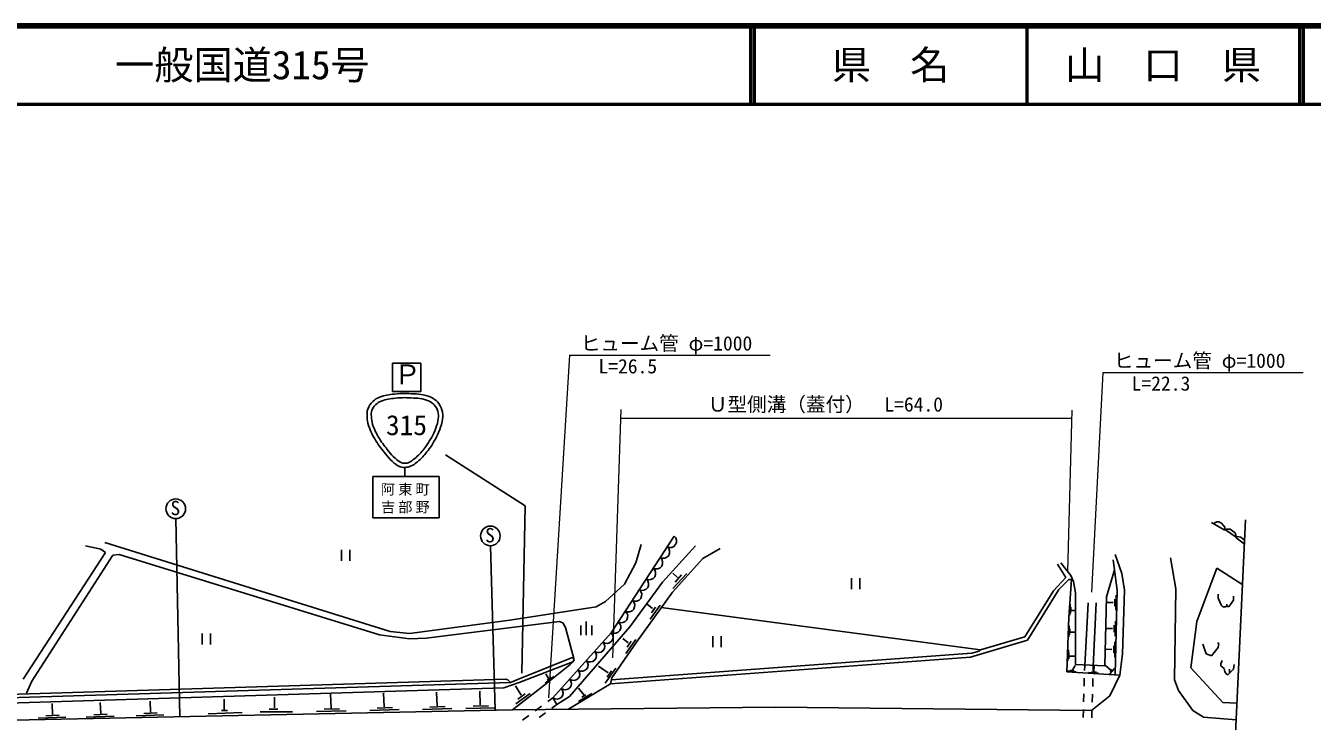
# Model space of a CAD drawing. Units: millimetres, scale not verified. Extents: x 40000 to 680000, y 20000 to 380000.
# Drawn here: x 205346 to 369400, y 291326 to 380000 of the extents above; entities that cross this region are included whole.
import ezdxf
from ezdxf.enums import TextEntityAlignment as Align

# ---------------------------------------------------------------- set-up
doc = ezdxf.new("R2010")
doc.units = ezdxf.units.MM
doc.header["$LTSCALE"] = 1000
for name, color, linetype, lineweight in [('M-BGD', 7, 'Continuous', 25), ('M-BMK-SRVR', 3, 'Continuous', 25), ('M-STR-HTXT', 7, 'Continuous', 13), ('M-STR-STRC', 7, 'Continuous', 25), ('M-TTL', 2, 'Continuous', 140), ('M-TTL-LINE', 7, 'Continuous', 50)]:
    doc.layers.add(name, color=color, linetype=linetype, lineweight=lineweight)
doc.layers.add('M-TTL-TXT', color=7, linetype='Continuous')
doc.styles.add('ＭＳ ゴシック', font='')
doc.styles.get('ＭＳ ゴシック').set_extended_font_data('MS Gothic')

msp = doc.modelspace()

# ---------------------------------------------------------------- linework, layer by layer
at = {"layer": 'M-BGD'}
for p, q in [((224494, 317171), (225016, 291899)), ((356558, 316668), (358166, 315736)), ((356896, 316583), (357235, 316752)), ((357235, 316752), (357489, 316752)), ((357489, 316752), (357828, 316583)), ((357828, 316583), (358251, 316075)), ((358166, 315736), (358336, 315736)), ((358251, 316075), (358251, 315906)), ((358251, 315906), (358336, 315736)), ((358336, 315736), (358505, 315821)), ((358336, 315736), (359690, 314805)), ((358505, 315821), (358928, 315821)), ((358928, 315821), (359606, 315313)), ((359606, 315313), (359690, 314720)), ((212963, 313704), (214910, 313281)), ((215418, 314128), (251825, 302782)), ((264610, 313704), (265213, 292721)), ((283152, 311503), (283829, 313874)), ((290772, 313704), (286538, 309048)), ((293904, 313366), (291703, 312096)), ((359690, 314805), (359775, 314890)), ((359690, 314720), (360706, 313958)), ((359775, 314890), (360283, 314805)), ((360283, 314805), (360706, 314466)), ((215503, 312858), (205004, 296686)), ((206105, 296432), (216434, 312519)), ((214910, 313281), (215503, 312858)), ((216434, 312519), (217281, 312604)), ((217281, 312604), (250470, 302359)), ((245622, 313186), (245622, 311786)), ((246672, 311786), (246672, 313186)), ((291703, 312096), (287808, 307778)), ((344027, 311926), (344535, 308032)), ((345128, 310148), (344281, 312604)), ((351308, 312180), (351986, 308201)), ((281712, 308794), (283152, 311503)), ((288450, 309674), (287853, 310212)), ((289632, 310165), (287865, 308246)), ((336915, 311334), (337995, 309673)), ((337338, 311503), (338608, 309894)), ((344112, 310318), (343180, 307185)), ((344195, 310635), (344112, 310318)), ((345466, 308032), (345128, 310148)), ((357235, 310826), (354695, 304052)), ((360537, 308709), (357235, 310826)), ((279257, 306592), (281712, 308794)), ((286538, 309048), (282390, 303375)), ((288976, 310001), (288146, 309065)), ((310658, 309571), (310658, 308171)), ((311708, 308171), (311708, 309571)), ((337995, 309673), (336407, 307947)), ((338354, 309386), (337084, 308116)), ((338354, 304560), (338693, 309386)), ((338693, 309386), (338354, 309386)), ((338608, 309894), (338947, 309132)), ((338947, 309132), (339201, 307693)), ((287808, 307778), (283236, 301428)), ((336407, 307947), (332766, 302105)), ((337084, 308116), (333105, 301682)), ((339201, 307693), (339201, 298549)), ((342945, 298383), (343180, 307185)), ((344233, 306878), (344228, 305999)), ((344535, 308032), (344281, 297279)), ((344374, 307393), (344358, 305474)), ((345212, 299904), (345466, 308032)), ((351986, 308201), (351816, 296602)), ((357404, 307524), (357404, 307016)), ((357404, 307016), (357828, 306084)), ((359352, 307270), (359352, 306762)), ((267065, 304222), (278072, 305915)), ((278072, 305915), (279257, 306592)), ((285284, 305693), (284582, 306255)), ((286244, 306126), (284992, 304335)), ((285670, 305880), (285132, 305131)), ((286392, 305810), (327094, 300412)), ((338545, 306271), (338485, 304864)), ((338623, 305872), (338591, 305102)), ((338697, 305465), (339165, 305440)), ((340810, 306423), (340383, 298392)), ((341826, 306423), (341481, 298288)), ((343999, 306451), (343266, 306467)), ((357828, 306084), (357997, 305915)), ((357997, 305915), (358336, 305915)), ((358336, 305915), (358505, 306000)), ((358505, 306254), (358505, 306000)), ((358759, 305915), (358505, 306000)), ((359352, 306762), (358759, 305915)), ((254280, 302528), (267065, 304222)), ((256397, 301936), (273415, 304052)), ((273415, 304052), (273838, 303883)), ((273838, 303883), (274177, 303290)), ((276131, 302301), (276131, 303526)), ((276831, 302301), (276831, 304051)), ((277531, 302301), (277531, 303526)), ((338100, 297618), (338354, 304560)), ((338408, 303506), (338348, 302099)), ((344156, 303584), (344150, 302705)), ((344296, 304099), (344280, 302180)), ((354695, 304052), (353933, 298126)), ((227850, 302522), (227850, 301122)), ((228900, 301122), (228900, 302522)), ((250470, 302359), (254280, 301851)), ((251825, 302782), (254280, 302528)), ((254280, 301851), (256397, 301936)), ((274177, 303290), (275278, 299142)), ((282390, 303375), (274685, 294485)), ((282177, 301336), (281475, 301898)), ((292964, 302185), (292964, 300785)), ((294014, 300785), (294014, 302185)), ((332766, 302105), (327094, 300412)), ((338486, 303107), (338454, 302337)), ((338560, 302700), (339165, 302685)), ((343922, 303158), (343188, 303173)), ((283236, 301428), (280104, 296856)), ((283137, 301769), (281885, 299978)), ((282564, 301523), (282025, 300774)), ((333105, 301682), (325824, 299480)), ((325993, 299988), (326924, 300242)), ((326924, 300242), (327094, 300412)), ((338296, 300450), (338236, 299044)), ((343859, 300496), (343125, 300512)), ((344093, 300923), (344088, 300044)), ((344233, 301437), (344218, 299518)), ((355880, 299904), (355457, 301174)), ((357404, 300750), (356558, 299650)), ((357320, 301343), (357489, 301258)), ((357489, 301258), (357404, 300750)), ((268166, 296686), (274939, 299396)), ((275108, 298888), (268250, 296263)), ((275108, 298888), (274770, 298549)), ((274939, 299396), (275193, 299396)), ((275278, 299142), (275108, 298888)), ((325824, 299480), (279934, 296094)), ((280019, 296602), (325993, 299988)), ((338375, 300051), (338342, 299282)), ((338449, 299645), (339103, 299610)), ((344874, 297194), (345212, 299904)), ((356558, 299650), (355880, 299904)), ((357912, 299057), (357743, 298634)), ((357743, 298634), (357743, 298380)), ((272666, 297035), (271584, 296182)), ((272016, 296786), (271667, 297389)), ((274770, 298549), (271806, 296178)), ((272359, 296962), (271849, 296551)), ((279634, 297505), (278363, 298364)), ((280594, 298075), (279244, 296179)), ((280024, 297739), (279494, 296967)), ((338100, 297618), (344874, 297194)), ((338244, 297748), (339247, 297626)), ((338533, 297824), (339026, 297762)), ((338813, 297831), (339146, 298446)), ((339201, 298549), (342945, 298383)), ((340365, 297815), (340383, 298392)), ((340857, 297545), (342161, 297468)), ((341235, 297607), (341890, 297565)), ((341464, 297763), (341481, 298288)), ((341561, 297635), (341599, 298377)), ((343693, 297857), (343043, 298417)), ((344161, 298033), (343568, 297388)), ((343604, 294570), (344874, 297194)), ((343849, 297923), (343646, 297684)), ((353933, 298126), (357997, 293723)), ((357743, 298380), (358166, 298041)), ((358166, 298041), (358251, 297618)), ((358251, 297618), (358505, 297279)), ((358505, 297279), (358674, 297279)), ((358674, 297279), (359352, 297956)), ((358844, 297956), (358844, 297448)), ((359352, 297956), (359436, 298549)), ((266303, 295586), (191458, 293300)), ((192220, 293977), (267150, 296263)), ((192728, 294400), (266557, 296686)), ((205428, 294908), (206105, 296432)), ((268250, 296263), (266303, 295586)), ((266557, 296686), (266811, 296602)), ((266811, 296602), (267150, 296263)), ((267150, 296263), (268166, 296686)), ((271806, 296178), (267406, 292766)), ((268511, 294634), (267797, 295839)), ((279934, 296094), (274459, 292843)), ((276568, 294666), (275850, 295539)), ((280104, 296856), (279934, 296094)), ((340302, 295816), (340334, 296816)), ((341401, 295764), (341433, 296763)), ((351816, 296602), (352324, 295247)), ((214906, 292304), (214851, 293709)), ((221274, 292482), (221219, 293887)), ((230658, 294146), (230658, 292792)), ((237086, 294391), (237088, 293055)), ((244298, 293011), (244219, 294766)), ((251061, 293149), (250983, 294905)), ((257789, 293287), (257711, 295042)), ((263314, 293400), (263236, 295155)), ((267844, 293557), (269658, 294879)), ((269014, 294821), (268090, 294154)), ((272568, 294316), (271910, 293829)), ((272568, 294316), (273076, 293469)), ((274685, 294485), (273076, 293469)), ((277528, 294861), (275827, 293831)), ((276787, 294697), (276272, 294385)), ((340239, 293817), (340271, 294817)), ((341233, 292707), (343604, 294570)), ((341338, 293765), (341370, 294764)), ((352324, 295247), (354187, 292707)), ((357997, 293723), (359775, 293638)), ((267406, 292766), (169360, 290760)), ((207903, 292015), (209596, 292093)), ((208761, 292179), (208706, 293583)), ((214047, 292140), (215740, 292219)), ((219440, 292038), (222975, 292155)), ((220416, 292319), (222109, 292397)), ((232944, 292453), (228626, 292284)), ((230320, 292707), (231082, 292707)), ((235223, 292529), (239372, 292529)), ((236408, 292867), (237509, 292867)), ((242441, 292566), (246185, 292668)), ((243393, 292855), (245335, 292925)), ((249204, 292704), (252949, 292806)), ((250156, 292993), (252099, 293063)), ((255932, 292842), (259677, 292944)), ((256884, 293131), (258827, 293201)), ((261458, 292955), (265202, 293057)), ((262409, 293244), (264352, 293314)), ((267406, 292766), (300932, 293130)), ((269498, 292046), (268693, 291452)), ((271106, 293235), (270302, 292640)), ((271614, 292388), (270810, 291794)), ((273076, 293469), (272418, 292983)), ((300932, 293130), (341233, 292707)), ((340177, 291818), (340208, 292818)), ((341276, 291766), (341307, 292765)), ((354187, 292707), (355542, 291860)), ((206928, 291734), (210462, 291851)), ((213072, 291860), (216606, 291977)), ((355542, 291860), (359690, 291522))]:
    msp.add_line(p, q, dxfattribs=at)
msp.add_lwpolyline([(272568, 294316), (280019, 302613), (288038, 314941)], dxfattribs=at)
for centre in [(224480, 318421), (264596, 314954)]:
    msp.add_circle(centre, 1250, dxfattribs=at)
for centre, radius, start, end in [((286643, 312925), 820, 241.85597, 52.05733), ((287534, 314294), 820, 241.85597, 52.05733), ((285752, 311555), 820, 241.85597, 52.05733), ((284861, 310185), 820, 241.85597, 52.05733), ((283970, 308815), 820, 241.85597, 52.05733), ((283079, 307445), 820, 241.85597, 52.05733), ((281297, 304706), 820, 241.85597, 52.05733), ((282188, 306076), 820, 241.85597, 52.05733), ((280406, 303336), 820, 241.85597, 52.05733), ((279451, 302052), 798, 231.52502, 44.62989), ((277322, 299682), 798, 231.52502, 44.62989), ((278387, 300867), 798, 231.52502, 44.62989), ((276258, 298496), 798, 231.52502, 44.62989), ((275194, 297311), 798, 231.52502, 44.62989), ((273065, 294940), 798, 231.52502, 44.62989), ((274129, 296126), 798, 231.52502, 44.62989)]:
    msp.add_arc(centre, radius, start, end, dxfattribs=at)
at = {"layer": 'M-BMK-SRVR'}
msp.add_line((359525, 287953), (360898, 317002), dxfattribs=at)
at = {"layer": 'M-STR-HTXT'}
for p, q in [((274685, 338004), (272014, 294324)), ((274685, 338004), (300267, 338004)), ((342672, 335802), (341233, 307778)), ((342672, 335802), (368254, 335802)), ((281247, 331063), (280188, 299396)), ((281210, 329960), (338724, 329960)), ((338752, 330988), (338185, 310402))]:
    msp.add_line(p, q, dxfattribs=at)
at = {"layer": 'M-STR-STRC'}
for p, q in [((252135, 333377), (252135, 336977)), ((255735, 336977), (252135, 336977)), ((255735, 333377), (255735, 336977)), ((255735, 333377), (252135, 333377)), ((258852, 325304), (269012, 318784)), ((253678, 322535), (253678, 323696)), ((249590, 322535), (258045, 322535)), ((249590, 322535), (249590, 317243)), ((258045, 322535), (258045, 317243)), ((269012, 318784), (268615, 297455)), ((258045, 317243), (249590, 317243))]:
    msp.add_line(p, q, dxfattribs=at)
for points in [[(252376, 333040), (253331, 333143), (253876, 333114), (254835, 333066), (255302, 333043), (255569, 333037), (256025, 332934), (256515, 332823), (256808, 332766), (257241, 332511), (257588, 332306), (257773, 332150), (258008, 331823), (258283, 331440), (258399, 331177), (258484, 330713), (258567, 330255), (258514, 329981), (258431, 329523), (258330, 328967), (258210, 328665), (257982, 328148), (257601, 327289), (257333, 326826), (256792, 326059), (256390, 325491), (256144, 325177), (255628, 324711), (255161, 324288), (254889, 324026), (254306, 323785), (254141, 323717), (254035, 323715), (253857, 323706), (253567, 323691), (253390, 323662), (253116, 323759), (252654, 323921), (252454, 324151), (252085, 324473), (251705, 324804), (251532, 325034), (251213, 325424), (250702, 326048), (250410, 326399), (249996, 327090), (249567, 327808), (249321, 328223), (249071, 329020), (248936, 329450), (248904, 329708), (248886, 330157), (248870, 330541), (248839, 330774), (248965, 331136), (249112, 331558), (249280, 331775), (249600, 332088), (249888, 332370), (250098, 332491), (250472, 332643), (251176, 332929), (251621, 332958), (252376, 333040)], [(252484, 332522), (253387, 332618), (253902, 332585), (254809, 332537), (255240, 332515), (255486, 332511), (255907, 332415), (256335, 332319), (256590, 332269), (256967, 332047), (257239, 331887), (257385, 331764), (257568, 331508), (257789, 331200), (257883, 330989), (257951, 330616), (258021, 330232), (257976, 330002), (257907, 329618), (257814, 329111), (257705, 328835), (257496, 328363), (257132, 327542), (256876, 327099), (256358, 326365), (255983, 325834), (255753, 325541), (255271, 325105), (254857, 324731), (254615, 324499), (254099, 324285), (254000, 324244), (253936, 324243), (253829, 324237), (253621, 324227), (253494, 324206), (253298, 324275), (252911, 324411), (252744, 324603), (252434, 324873), (252080, 325182), (251919, 325396), (251622, 325760), (251131, 326359), (250849, 326697), (250451, 327362), (250047, 328038), (249816, 328429), (249580, 329180), (249462, 329557), (249433, 329784), (249417, 330179), (249405, 330483), (249380, 330669), (249480, 330957), (249595, 331287), (249727, 331457), (249977, 331702), (250208, 331928), (250375, 332024), (250674, 332145), (251343, 332417), (251766, 332446), (252484, 332522)]]:
    msp.add_open_spline(points, degree=3, knots=[0, 0, 0, 0, 1, 1, 1, 2, 2, 2, 3, 3, 3, 4, 4, 4, 5, 5, 5, 6, 6, 6, 7, 7, 7, 8, 8, 8, 9, 9, 9, 10, 10, 10, 11, 11, 11, 12, 12, 12, 13, 13, 13, 14, 14, 14, 15, 15, 15, 16, 16, 16, 17, 17, 17, 18, 18, 18, 19, 19, 19, 20, 20, 20, 21, 21, 21, 21], dxfattribs=at)
at = {"layer": 'M-TTL'}
msp.add_line((680000, 380000), (40000, 380000), dxfattribs=at)
at = {"layer": 'M-TTL-LINE'}
for p, q in [((297750, 380000), (297750, 370000)), ((298250, 380000), (298250, 370000)), ((333000, 380000), (333000, 370000)), ((367750, 380000), (367750, 370000)), ((368250, 380000), (368250, 370000)), ((40000, 370000), (680000, 370000))]:
    msp.add_line(p, q, dxfattribs=at)

# ---------------------------------------------------------------- texts
at = {"layer": 'M-BGD', "style": 'ＭＳ ゴシック'}
for p in [(223801, 317047), (263917, 313581)]:
    msp.add_text('S', height=1833, dxfattribs=at).set_placement(p, align=Align.BOTTOM_LEFT)
at = {"layer": 'M-STR-HTXT', "style": 'ＭＳ ゴシック'}
for s, p in [('ヒューム管 φ=1000', (276116, 338040)), ('ヒューム管 φ=1000', (344104, 335839)), ('L=26.5', (278377, 335127)), ('L=22.3', (346365, 332926)), ('Ｕ型側溝（蓋付）\u3000L=64.0', (292330, 330259))]:
    msp.add_text(s, height=1833, dxfattribs=at).set_placement(p, align=Align.BOTTOM_LEFT)
at = {"layer": 'M-STR-STRC', "style": 'ＭＳ ゴシック'}
for s, p in [('Ｐ', (252258, 333495)), ('315', (251285, 327030))]:
    msp.add_text(s, height=2566, dxfattribs=at).set_placement(p, align=Align.BOTTOM_LEFT)
at = {"layer": 'M-STR-STRC', "char_height": 1320, "attachment_point": 7, "style": 'ＭＳ ゴシック'}
for s, insert in [('\\T1.22;阿東町', (250656, 320100)), ('\\T1.22;吉部野', (250656, 317809))]:
    msp.add_mtext(s, dxfattribs=dict(at, insert=insert))
at = {"layer": 'M-TTL-TXT', "style": 'ＭＳ ゴシック'}
msp.add_text('一般国道315号', height=3666, dxfattribs=at).set_placement((216734, 375000), align=Align.MIDDLE_LEFT)
for s, p in [('県\u3000名', (315625, 375000)), ('山\u3000口\u3000県', (350375, 375000))]:
    msp.add_text(s, height=3666, dxfattribs=at).set_placement(p, align=Align.MIDDLE_CENTER)

doc.saveas('drawing.dxf')
